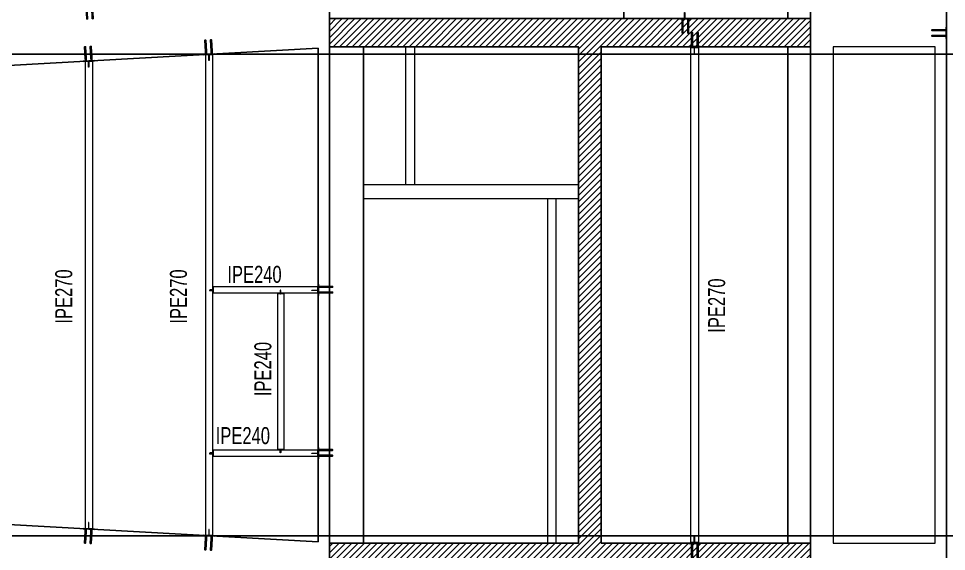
# Model space of a CAD drawing. Header units: millimetres. Extents: x -6598 to 74598, y -11659 to 33736.
# Drawn here: x 45507 to 61900, y 8222 to 17631 of the extents above; entities that cross this region are included whole.
import ezdxf

# ---------------------------------------------------------------- set-up
doc = ezdxf.new("R2010")
doc.units = ezdxf.units.MM
for name, color, linetype, lineweight in [('E_TEXTO', 3, 'Continuous', 9), ('E_VIGAS', 30, 'Continuous', 15), ('E_VIGAS-1', 31, 'Continuous', 25), ('HCB-VIGAS', 4, 'Continuous', 15), ('S-STRS', 31, 'Continuous', 9)]:
    doc.layers.add(name, color=color, linetype=linetype, lineweight=lineweight)
for name, color, linetype in [('HCB-ACH_PANT', 253, 'Continuous'), ('HCB-EJES', 1, 'Continuous'), ('HCB-PLATINAS', 5, 'Continuous'), ('HCB_PANTALLAS', 6, 'Continuous')]:
    doc.layers.add(name, color=color, linetype=linetype)
doc.styles.add('Arial Narrow_2', font='', dxfattribs={"width": 0.85, "height": 0.3})
doc.styles.get('Arial Narrow_2').set_extended_font_data('Arial Narrow')

msp = doc.modelspace()

# ---------------------------------------------------------------- hatches: boundary and pattern name
at = {"layer": 'HCB-ACH_PANT'}
h = msp.add_hatch(dxfattribs=at)
h.set_pattern_fill('ANSI31', color=256, scale=25)
h.set_pattern_definition([(45, (-21179.4, -55448.73), (-56.1266, 56.1266), [])])
h.paths.add_polyline_path([(59500.2, 7870.3), (51000.2, 7870.3), (51000.2, 8370.3), (55400.2, 8370.3), (55400.2, 17130.3), (51000.2, 17130.3), (51000.2, 17630.3), (59500.2, 17630.3), (59500.2, 17130.3), (55800.2, 17130.3), (55800.2, 8370.3), (59500.2, 8370.3)])

# ---------------------------------------------------------------- linework, layer by layer
at = {"layer": 'E_VIGAS', "color": 30, "true_color": 0xf26722}
for p, q in [((55400.2, 14697.9), (51600.2, 14697.9)), ((55400.2, 14447.9), (51600.2, 14447.9)), ((54852.1, 14447.9), (54851.9, 8367.9)), ((55002.1, 14447.9), (55001.9, 8367.9))]:
    msp.add_line(p, q, dxfattribs=at)
msp.add_lwpolyline([(52500.2, 17127.8), (52500.2, 14697.9), (52350.2, 14697.9), (52350.2, 17127.8)], dxfattribs=at)
msp.add_lwpolyline([(59901.3, 17132.5), (59901.3, 8370.1), (61701.2, 8370.1), (61701.2, 17132.5)], close=True, dxfattribs=at)
at = {"layer": 'E_VIGAS-1', "color": 30, "true_color": 0xf26722}
for p, q in [((51600.1, 8370.2), (51600.1, 17130.1)), ((59100.1, 17130.2), (59100.1, 8370.2))]:
    msp.add_line(p, q, dxfattribs=at)
for points in [[(61900.1, 26585.6), (6100.1, 26585.6), (6100.1, -1095.8), (61900.1, -1095.8)], [(50800.1, 17106.6), (42900.1, 16666.7), (42900.1, 8835.2), (50800.1, 8393.9)]]:
    msp.add_lwpolyline(points, close=True, dxfattribs=at)
msp.add_lwpolyline([(59100.3, 17630.6), (59097.9, 24499.9), (51396.9, 24497.5), (51584.9, 18130.1), (56200.1, 18130.1), (56200.1, 17630.2)], dxfattribs=at)
at = {"layer": 'HCB-EJES'}
for p, q in [((51000.1, -5780.2), (51000.1, 31280.5)), ((59500.1, -5780.2), (59500.1, 31280.5)), ((-5098.2, 17000), (73098.4, 17000))]:
    msp.add_line(p, q, dxfattribs=at)
msp.add_lwpolyline([(73098.4, 8500), (-5098.2, 8500), (73098.4, 8500)], dxfattribs=at)
at = {"layer": 'HCB-PLATINAS', "color": 5}
for points in [[(46701.1, 17872.4), (46704.6, 17874.1), (46708.3, 17872.8), (46710.4, 17872.1), (46713.1, 17866.5), (46715.2, 17829.1), (46726.5, 17624.9), (46710.5, 17624), (46699.2, 17828.2), (46697.1, 17865.7), (46699.1, 17871.4)], [(46800.9, 17877.9), (46804.5, 17879.6), (46808.2, 17878.3), (46810.3, 17877.6), (46812.9, 17872.1), (46815, 17834.7), (46826.4, 17630.5), (46810.4, 17629.6), (46799, 17833.8), (46796.9, 17871.2), (46799, 17877)], [(57233.9, 17622.7), (57237.5, 17624.2), (57241.2, 17622.7), (57243.2, 17621.9), (57245.5, 17616.2), (57245.5, 17578.7), (57245.5, 17374.2), (57229.5, 17374.2), (57229.5, 17578.7), (57229.5, 17616.2), (57231.9, 17621.9)], [(57333.9, 17622.7), (57337.5, 17624.2), (57341.2, 17622.7), (57343.2, 17621.9), (57345.5, 17616.2), (57345.5, 17578.7), (57345.5, 17374.2), (57329.5, 17374.2), (57329.5, 17578.7), (57329.5, 17616.2), (57331.9, 17621.9)], [(57400.8, 17137.6), (57404.4, 17136.1), (57408.1, 17137.6), (57410.1, 17138.5), (57412.4, 17144.1), (57412.4, 17181.6), (57412.4, 17386.1), (57396.4, 17386.1), (57396.4, 17181.6), (57396.4, 17144.1), (57398.8, 17138.5)], [(57500.8, 17137.6), (57504.4, 17136.1), (57508.1, 17137.6), (57510.1, 17138.5), (57512.4, 17144.1), (57512.4, 17181.6), (57512.4, 17386.1), (57496.4, 17386.1), (57496.4, 17181.6), (57496.4, 17144.1), (57498.8, 17138.5)], [(61892.7, 17429.8), (61894.2, 17426.2), (61892.7, 17422.5), (61891.9, 17420.5), (61886.2, 17418.2), (61848.7, 17418.2), (61644.2, 17418.2), (61644.2, 17434.2), (61848.7, 17434.2), (61886.2, 17434.2), (61891.9, 17431.8)], [(48824.3, 17004.1), (48820.7, 17002.4), (48817, 17003.7), (48815, 17004.5), (48812.3, 17010), (48810.2, 17047.4), (48798.9, 17251.6), (48814.9, 17252.5), (48826.2, 17048.3), (48828.3, 17010.9), (48826.3, 17005.1)], [(48924.1, 17009.7), (48920.6, 17008), (48916.9, 17009.3), (48914.8, 17010), (48912.2, 17015.5), (48910.1, 17052.9), (48898.8, 17257.1), (48914.8, 17258), (48926.1, 17053.8), (48928.1, 17016.4), (48926.1, 17010.6)], [(61892.7, 17329.8), (61894.2, 17326.2), (61892.7, 17322.5), (61891.9, 17320.5), (61886.2, 17318.2), (61848.7, 17318.2), (61644.2, 17318.2), (61644.2, 17334.2), (61848.7, 17334.2), (61886.2, 17334.2), (61891.9, 17331.8)], [(46699.8, 16885.8), (46696.3, 16884.1), (46692.6, 16885.4), (46690.5, 16886.2), (46687.9, 16891.7), (46685.8, 16929.1), (46674.5, 17133.3), (46690.5, 17134.2), (46701.8, 16930), (46703.8, 16892.6), (46701.8, 16886.8)], [(46799.7, 16891.4), (46796.1, 16889.7), (46792.4, 16891), (46790.4, 16891.7), (46787.7, 16897.2), (46785.6, 16934.6), (46774.3, 17138.8), (46790.3, 17139.7), (46801.6, 16935.5), (46803.7, 16898.1), (46801.7, 16892.3)], [(50807.6, 12890.6), (50806.1, 12894.2), (50807.6, 12897.8), (50808.4, 12899.8), (50814.1, 12902.2), (50851.6, 12902.2), (51056.1, 12902.2), (51056.1, 12886.2), (50851.6, 12886.2), (50814.1, 12886.2), (50808.4, 12888.5)], [(50807.6, 12890.6), (50806.1, 12894.2), (50807.6, 12897.8), (50808.4, 12899.8), (50814.1, 12902.2), (50851.6, 12902.2), (51056.1, 12902.2), (51056.1, 12886.2), (50851.6, 12886.2), (50814.1, 12886.2), (50808.4, 12888.5)], [(50807.6, 12890.6), (50806.1, 12894.2), (50807.6, 12897.8), (50808.4, 12899.8), (50814.1, 12902.2), (50851.6, 12902.2), (51056.1, 12902.2), (51056.1, 12886.2), (50851.6, 12886.2), (50814.1, 12886.2), (50808.4, 12888.5)], [(50807.6, 12790.6), (50806.1, 12794.2), (50807.6, 12797.8), (50808.4, 12799.8), (50814.1, 12802.2), (50851.6, 12802.2), (51056.1, 12802.2), (51056.1, 12786.2), (50851.6, 12786.2), (50814.1, 12786.2), (50808.4, 12788.5)], [(50807.6, 12790.6), (50806.1, 12794.2), (50807.6, 12797.8), (50808.4, 12799.8), (50814.1, 12802.2), (50851.6, 12802.2), (51056.1, 12802.2), (51056.1, 12786.2), (50851.6, 12786.2), (50814.1, 12786.2), (50808.4, 12788.5)], [(50807.6, 12790.6), (50806.1, 12794.2), (50807.6, 12797.8), (50808.4, 12799.8), (50814.1, 12802.2), (50851.6, 12802.2), (51056.1, 12802.2), (51056.1, 12786.2), (50851.6, 12786.2), (50814.1, 12786.2), (50808.4, 12788.5)], [(50807.6, 10008.9), (50806.1, 10012.5), (50807.6, 10016.2), (50808.4, 10018.2), (50814.1, 10020.5), (50851.6, 10020.5), (51056.1, 10020.5), (51056.1, 10004.5), (50851.6, 10004.5), (50814.1, 10004.5), (50808.4, 10006.9)], [(50807.6, 10008.9), (50806.1, 10012.5), (50807.6, 10016.2), (50808.4, 10018.2), (50814.1, 10020.5), (50851.6, 10020.5), (51056.1, 10020.5), (51056.1, 10004.5), (50851.6, 10004.5), (50814.1, 10004.5), (50808.4, 10006.9)], [(50807.6, 10008.9), (50806.1, 10012.5), (50807.6, 10016.2), (50808.4, 10018.2), (50814.1, 10020.5), (50851.6, 10020.5), (51056.1, 10020.5), (51056.1, 10004.5), (50851.6, 10004.5), (50814.1, 10004.5), (50808.4, 10006.9)], [(50807.6, 9908.9), (50806.1, 9912.5), (50807.6, 9916.2), (50808.4, 9918.2), (50814.1, 9920.5), (50851.6, 9920.5), (51056.1, 9920.5), (51056.1, 9904.5), (50851.6, 9904.5), (50814.1, 9904.5), (50808.4, 9906.9)], [(50807.6, 9908.9), (50806.1, 9912.5), (50807.6, 9916.2), (50808.4, 9918.2), (50814.1, 9920.5), (50851.6, 9920.5), (51056.1, 9920.5), (51056.1, 9904.5), (50851.6, 9904.5), (50814.1, 9904.5), (50808.4, 9906.9)], [(50807.6, 9908.9), (50806.1, 9912.5), (50807.6, 9916.2), (50808.4, 9918.2), (50814.1, 9920.5), (50851.6, 9920.5), (51056.1, 9920.5), (51056.1, 9904.5), (50851.6, 9904.5), (50814.1, 9904.5), (50808.4, 9906.9)], [(46698.7, 8615.5), (46695.1, 8617.2), (46691.4, 8615.9), (46689.3, 8615.1), (46686.7, 8609.6), (46684.6, 8572.2), (46673.3, 8368), (46689.3, 8367.1), (46700.6, 8571.3), (46702.7, 8608.7), (46700.6, 8614.5)], [(46798.5, 8609.9), (46795, 8611.6), (46791.3, 8610.3), (46789.2, 8609.6), (46786.5, 8604.1), (46784.5, 8566.7), (46773.2, 8362.5), (46789.1, 8361.6), (46800.4, 8565.8), (46802.5, 8603.2), (46800.5, 8609)], [(48823.7, 8496.7), (48820.1, 8498.4), (48816.4, 8497.1), (48814.3, 8496.4), (48811.7, 8490.9), (48809.6, 8453.5), (48798.3, 8249.3), (48814.3, 8248.4), (48825.6, 8452.6), (48827.7, 8490), (48825.6, 8495.8)], [(48923.5, 8491.2), (48920, 8492.9), (48916.3, 8491.6), (48914.2, 8490.9), (48911.5, 8485.4), (48909.5, 8447.9), (48898.2, 8243.7), (48914.1, 8242.9), (48925.4, 8447), (48927.5, 8484.5), (48925.5, 8490.3)], [(57400.8, 8362.7), (57404.4, 8364.2), (57408.1, 8362.7), (57410.1, 8361.9), (57412.4, 8356.2), (57412.4, 8318.7), (57412.4, 8114.2), (57396.4, 8114.2), (57396.4, 8318.7), (57396.4, 8356.2), (57398.8, 8361.9)], [(57500.8, 8362.7), (57504.4, 8364.2), (57508.1, 8362.7), (57510.1, 8361.9), (57512.4, 8356.2), (57512.4, 8318.7), (57512.4, 8114.2), (57496.4, 8114.2), (57496.4, 8318.7), (57496.4, 8356.2), (57498.8, 8361.9)]]:
    msp.add_lwpolyline(points, close=True, dxfattribs=at)
at = {"layer": 'HCB-PLATINAS', "color": 4}
for points in [[(57183.4, 17624.2), (57383.4, 17624.2), (57383.4, 17630.2), (57183.4, 17630.2)], [(61894.2, 17480.3), (61894.2, 17280.3), (61900.2, 17280.3), (61900.2, 17480.3)], [(57350.3, 17136.1), (57550.3, 17136.1), (57550.3, 17130.1), (57350.3, 17130.1)], [(46850.2, 16892.6), (46650.5, 16881.6), (46650.8, 16875.6), (46850.5, 16886.7)], [(48974.6, 17011), (48774.9, 16999.9), (48775.2, 16993.9), (48974.9, 17005)], [(50806.1, 12740.1), (50806.1, 12940.1), (50800.1, 12940.1), (50800.1, 12740.1)], [(50806.1, 12740.1), (50806.1, 12940.1), (50800.1, 12940.1), (50800.1, 12740.1)], [(50806.1, 12740.1), (50806.1, 12940.1), (50800.1, 12940.1), (50800.1, 12740.1)], [(50806.1, 9858.4), (50806.1, 10058.4), (50800.1, 10058.4), (50800.1, 9858.4)], [(50806.1, 9858.4), (50806.1, 10058.4), (50800.1, 10058.4), (50800.1, 9858.4)], [(50806.1, 9858.4), (50806.1, 10058.4), (50800.1, 10058.4), (50800.1, 9858.4)], [(46849, 8608.7), (46649.3, 8619.7), (46649.6, 8625.7), (46849.3, 8614.6)], [(48974, 8489.9), (48774.3, 8501), (48774.6, 8507), (48974.3, 8495.9)], [(57350.3, 8364.2), (57550.3, 8364.2), (57550.3, 8370.2), (57350.3, 8370.2)]]:
    msp.add_lwpolyline(points, close=True, dxfattribs=at)
at = {"layer": 'HCB-VIGAS'}
for points in [[(57274.1, 17630.2), (57274.1, 17740.2), (57280.1, 17740.2), (57280.1, 17630.2)], [(57382.7, 17120.2), (57517.7, 17120.2), (57518.1, 8380.2), (57383.1, 8380.2)], [(57441, 17130.1), (57441, 17020.1), (57447, 17020.1), (57447, 17130.1)], [(48807.1, 8515.2), (48942.1, 8507.7), (48942.1, 16993.2), (48807.4, 16985.7)], [(48871.9, 16999.3), (48871.9, 16888.7), (48865.9, 16888.7), (48865.9, 16998.9)], [(46682.1, 8634), (46817.1, 8626.4), (46817.1, 16874.9), (46682.4, 16867.4)], [(46747.3, 16880.9), (46747.4, 16770.4), (46741.4, 16770.4), (46741.4, 16880.6)], [(48942.1, 12827.2), (48942.1, 12837.2), (48878.3, 12837.2), (48878.3, 12827.2)], [(48952.5, 12843.3), (48890.1, 12843.4), (48890.1, 12837.2), (48952.5, 12837.1)], [(50791, 12780.2), (48952.5, 12780.2), (48952.5, 12900.2), (50791, 12900.2)], [(50127.1, 12780.2), (50137.1, 12780.2), (50137.1, 12837.1), (50127.1, 12837.1)], [(50143.3, 12770.2), (50143.3, 12827.1), (50137.1, 12827.1), (50137.1, 12770.2)], [(50800.1, 12837.1), (50800.1, 12831.1), (50790.1, 12831.1), (50690.1, 12831.1), (50690.1, 12837.1), (50790.1, 12837.1)], [(50800.1, 12837.1), (50800.1, 12831.1), (50790.1, 12831.1), (50690.1, 12831.1), (50690.1, 12837.1), (50790.1, 12837.1)], [(50800.1, 12837.1), (50800.1, 12831.1), (50790.1, 12831.1), (50690.1, 12831.1), (50690.1, 12837.1), (50790.1, 12837.1)], [(50080.2, 10028.4), (50200.2, 10028.4), (50200.2, 12770.2), (50080.2, 12770.2)], [(50791, 9898.6), (48952.5, 9898.6), (48952.5, 10018.6), (50791, 10018.6)], [(50127.1, 10018.4), (50137.1, 10018.4), (50137.1, 9961.1), (50127.1, 9961.1)], [(50143.3, 10028.4), (50143.3, 9971.1), (50137.1, 9971.1), (50137.1, 10028.4)], [(48942.5, 9945.5), (48942.5, 9955.5), (48878.8, 9955.5), (48878.8, 9945.5)], [(48952.5, 9961.7), (48890.1, 9961.7), (48890.1, 9955.5), (48952.5, 9955.5)], [(50800.1, 9955.4), (50800.1, 9949.4), (50790.1, 9949.4), (50690.1, 9949.4), (50690.1, 9955.4), (50790.1, 9955.4)], [(50800.1, 9955.4), (50800.1, 9949.4), (50790.1, 9949.4), (50690.1, 9949.4), (50690.1, 9955.4), (50790.1, 9955.4)], [(50800.1, 9955.4), (50800.1, 9949.4), (50790.1, 9949.4), (50690.1, 9949.4), (50690.1, 9955.4), (50790.1, 9955.4)], [(46746.8, 8620.3), (46746.8, 8730.9), (46740.8, 8730.9), (46740.8, 8620.7)], [(48871.8, 8501.6), (48871.8, 8612.1), (48865.8, 8612.1), (48865.8, 8501.9)], [(57441, 8370.2), (57441, 8480.2), (57447, 8480.2), (57447, 8370.2)]]:
    msp.add_lwpolyline(points, close=True, dxfattribs=at)
for points in [[(48807.6, 17000), (48807.6, 17000)], [(48807.6, 16995.7), (48807.6, 16995.7)]]:
    msp.add_lwpolyline(points, dxfattribs=at)
at = {"layer": 'HCB_PANTALLAS'}
msp.add_lwpolyline([(59500.2, 7870.3), (51000.2, 7870.3), (51000.2, 8370.3), (55400.2, 8370.3), (55400.2, 17130.3), (51000.2, 17130.3), (51000.2, 17630.3), (59500.2, 17630.3), (59500.2, 17130.3), (55800.2, 17130.3), (55800.2, 8370.3), (59500.2, 8370.3)], close=True, dxfattribs=at)
at = {"layer": 'S-STRS'}
msp.add_line((51600.2, 9870.2), (51600.2, 8370.3), dxfattribs=at)

# ---------------------------------------------------------------- texts
at = {"layer": 'E_TEXTO', "char_height": 300, "width": 1206.139, "attachment_point": 1, "rotation": 90, "style": 'Arial Narrow_2'}
for s, insert in [('IPE270', (46155.3, 12244.5)), ('IPE270', (48181.3, 12244.4)), ('IPE270', (57690.3, 12084.2)), ('IPE240', (49672.9, 10963.1))]:
    msp.add_mtext(s, dxfattribs=dict(at, insert=insert))
at = {"layer": 'E_TEXTO', "char_height": 300, "width": 1206.139, "attachment_point": 1, "style": 'Arial Narrow_2'}
for insert in [(49196.7, 13264.8), (48990.6, 10417.3)]:
    msp.add_mtext('IPE240', dxfattribs=dict(at, insert=insert))

doc.saveas('drawing.dxf')
